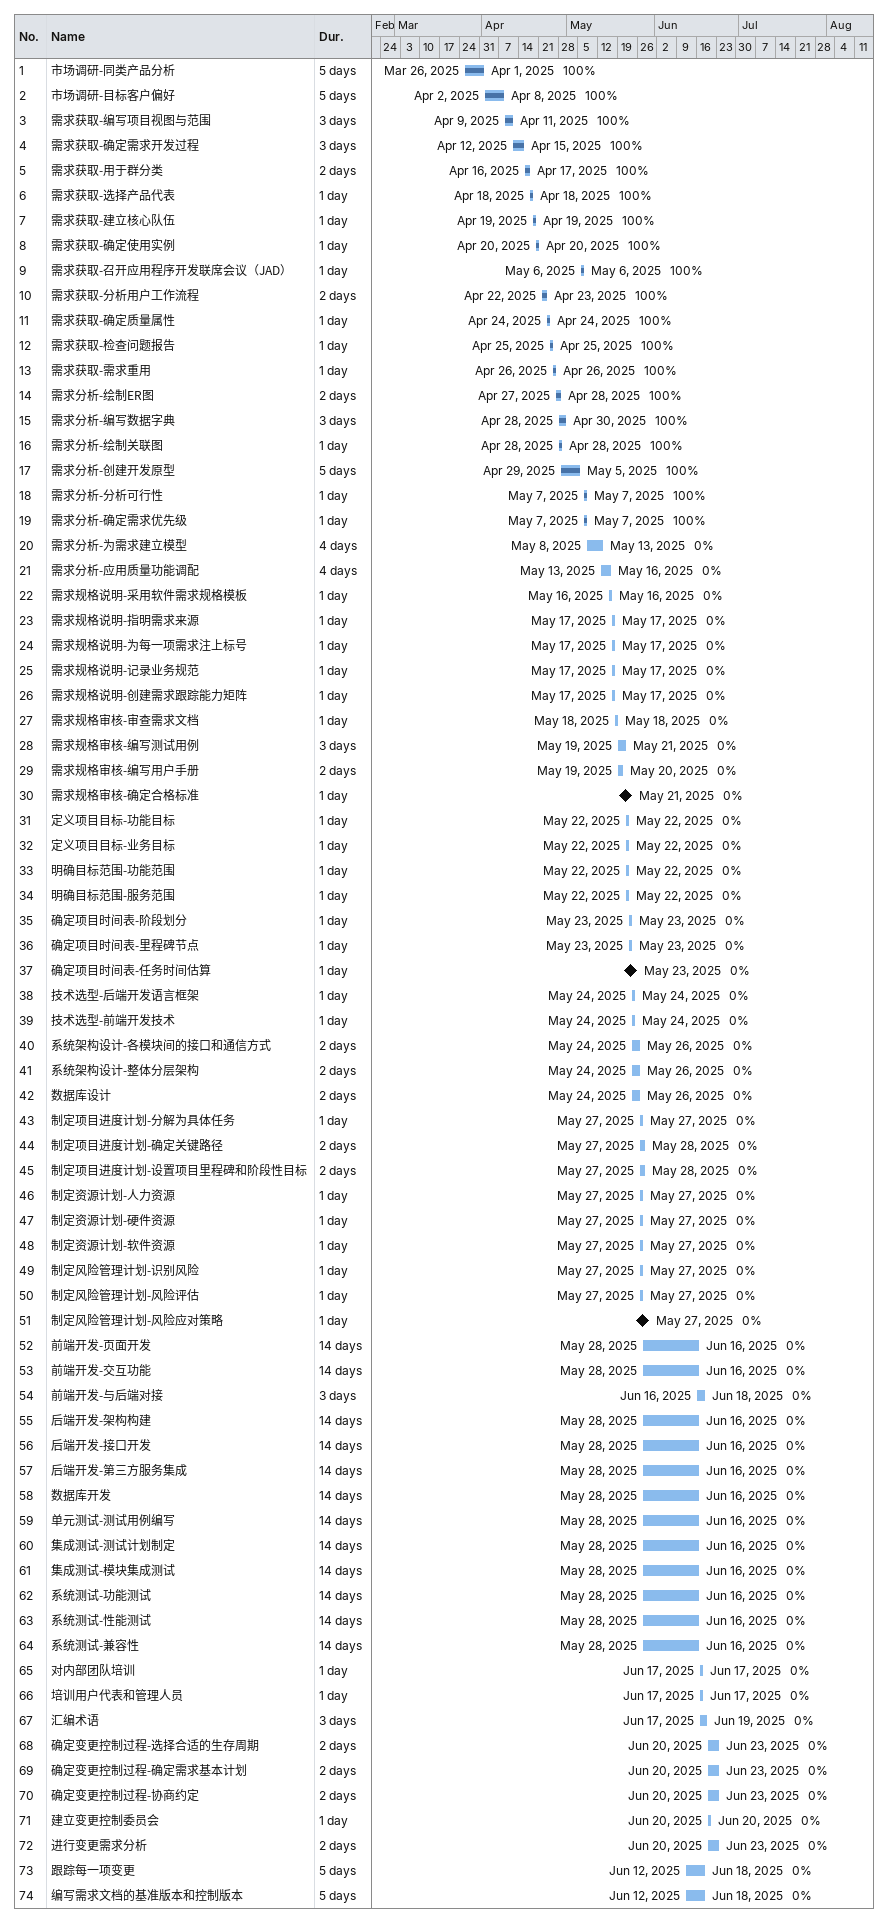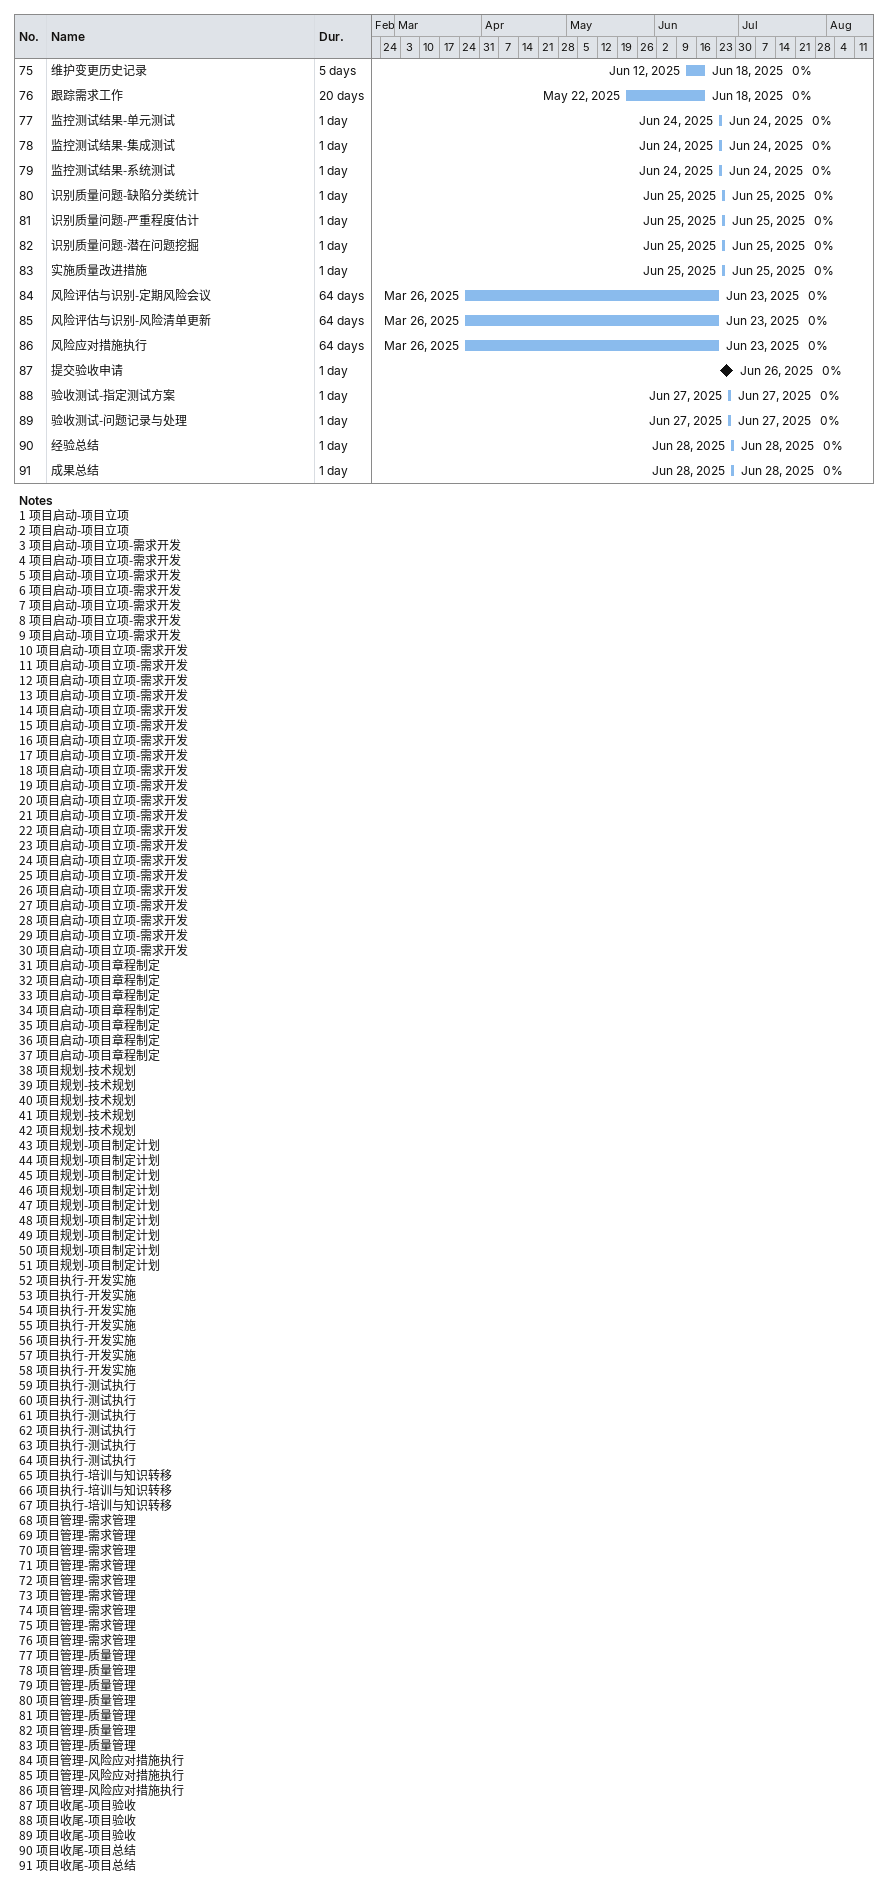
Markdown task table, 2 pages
| ID | Task | Duration | Start | Finish | % complete |
|---|---|---|---|---|---|
| 1 | 市场调研-同类产品分析 | 5d | 2025-03-26 | 2025-04-01 | 100 |
| 2 | 市场调研-目标客户偏好 | 5d | 2025-04-02 | 2025-04-08 | 100 |
| 3 | 需求获取-编写项目视图与范围 | 3d | 2025-04-09 | 2025-04-11 | 100 |
| 4 | 需求获取-确定需求开发过程 | 3d | 2025-04-12 | 2025-04-15 | 100 |
| 5 | 需求获取-用于群分类 | 2d | 2025-04-16 | 2025-04-17 | 100 |
| 6 | 需求获取-选择产品代表 | 1d | 2025-04-18 | 2025-04-18 | 100 |
| 7 | 需求获取-建立核心队伍 | 1d | 2025-04-19 | 2025-04-19 | 100 |
| 8 | 需求获取-确定使用实例 | 1d | 2025-04-20 | 2025-04-20 | 100 |
| 9 | 需求获取-召开应用程序开发联席会议（JAD） | 1d | 2025-05-06 | 2025-05-06 | 100 |
| 10 | 需求获取-分析用户工作流程 | 2d | 2025-04-22 | 2025-04-23 | 100 |
| 11 | 需求获取-确定质量属性 | 1d | 2025-04-24 | 2025-04-24 | 100 |
| 12 | 需求获取-检查问题报告 | 1d | 2025-04-25 | 2025-04-25 | 100 |
| 13 | 需求获取-需求重用 | 1d | 2025-04-26 | 2025-04-26 | 100 |
| 14 | 需求分析-绘制ER图 | 2d | 2025-04-27 | 2025-04-28 | 100 |
| 15 | 需求分析-编写数据字典 | 3d | 2025-04-28 | 2025-04-30 | 100 |
| 16 | 需求分析-绘制关联图 | 1d | 2025-04-28 | 2025-04-28 | 100 |
| 17 | 需求分析-创建开发原型 | 5d | 2025-04-29 | 2025-05-05 | 100 |
| 18 | 需求分析-分析可行性 | 1d | 2025-05-07 | 2025-05-07 | 100 |
| 19 | 需求分析-确定需求优先级 | 1d | 2025-05-07 | 2025-05-07 | 100 |
| 20 | 需求分析-为需求建立模型 | 4d | 2025-05-08 | 2025-05-13 | 0 |
| 21 | 需求分析-应用质量功能调配 | 4d | 2025-05-13 | 2025-05-16 | 0 |
| 22 | 需求规格说明-采用软件需求规格模板 | 1d | 2025-05-16 | 2025-05-16 | 0 |
| 23 | 需求规格说明-指明需求来源 | 1d | 2025-05-17 | 2025-05-17 | 0 |
| 24 | 需求规格说明-为每一项需求注上标号 | 1d | 2025-05-17 | 2025-05-17 | 0 |
| 25 | 需求规格说明-记录业务规范 | 1d | 2025-05-17 | 2025-05-17 | 0 |
| 26 | 需求规格说明-创建需求跟踪能力矩阵 | 1d | 2025-05-17 | 2025-05-17 | 0 |
| 27 | 需求规格审核-审查需求文档 | 1d | 2025-05-18 | 2025-05-18 | 0 |
| 28 | 需求规格审核-编写测试用例 | 3d | 2025-05-19 | 2025-05-21 | 0 |
| 29 | 需求规格审核-编写用户手册 | 2d | 2025-05-19 | 2025-05-20 | 0 |
| 30 | 需求规格审核-确定合格标准 | 1d | 2025-05-21 | 2025-05-21 | 0 |
| 31 | 定义项目目标-功能目标 | 1d | 2025-05-22 | 2025-05-22 | 0 |
| 32 | 定义项目目标-业务目标 | 1d | 2025-05-22 | 2025-05-22 | 0 |
| 33 | 明确目标范围-功能范围 | 1d | 2025-05-22 | 2025-05-22 | 0 |
| 34 | 明确目标范围-服务范围 | 1d | 2025-05-22 | 2025-05-22 | 0 |
| 35 | 确定项目时间表-阶段划分 | 1d | 2025-05-23 | 2025-05-23 | 0 |
| 36 | 确定项目时间表-里程碑节点 | 1d | 2025-05-23 | 2025-05-23 | 0 |
| 37 | 确定项目时间表-任务时间估算 | 1d | 2025-05-23 | 2025-05-23 | 0 |
| 38 | 技术选型-后端开发语言框架 | 1d | 2025-05-24 | 2025-05-24 | 0 |
| 39 | 技术选型-前端开发技术 | 1d | 2025-05-24 | 2025-05-24 | 0 |
| 40 | 系统架构设计-各模块间的接口和通信方式 | 2d | 2025-05-24 | 2025-05-26 | 0 |
| 41 | 系统架构设计-整体分层架构 | 2d | 2025-05-24 | 2025-05-26 | 0 |
| 42 | 数据库设计 | 2d | 2025-05-24 | 2025-05-26 | 0 |
| 43 | 制定项目进度计划-分解为具体任务 | 1d | 2025-05-27 | 2025-05-27 | 0 |
| 44 | 制定项目进度计划-确定关键路径 | 2d | 2025-05-27 | 2025-05-28 | 0 |
| 45 | 制定项目进度计划-设置项目里程碑和阶段性目标 | 2d | 2025-05-27 | 2025-05-28 | 0 |
| 46 | 制定资源计划-人力资源 | 1d | 2025-05-27 | 2025-05-27 | 0 |
| 47 | 制定资源计划-硬件资源 | 1d | 2025-05-27 | 2025-05-27 | 0 |
| 48 | 制定资源计划-软件资源 | 1d | 2025-05-27 | 2025-05-27 | 0 |
| 49 | 制定风险管理计划-识别风险 | 1d | 2025-05-27 | 2025-05-27 | 0 |
| 50 | 制定风险管理计划-风险评估 | 1d | 2025-05-27 | 2025-05-27 | 0 |
| 51 | 制定风险管理计划-风险应对策略 | 1d | 2025-05-27 | 2025-05-27 | 0 |
| 52 | 前端开发-页面开发 | 14d | 2025-05-28 | 2025-06-16 | 0 |
| 53 | 前端开发-交互功能 | 14d | 2025-05-28 | 2025-06-16 | 0 |
| 54 | 前端开发-与后端对接 | 3d | 2025-06-16 | 2025-06-18 | 0 |
| 55 | 后端开发-架构构建 | 14d | 2025-05-28 | 2025-06-16 | 0 |
| 56 | 后端开发-接口开发 | 14d | 2025-05-28 | 2025-06-16 | 0 |
| 57 | 后端开发-第三方服务集成 | 14d | 2025-05-28 | 2025-06-16 | 0 |
| 58 | 数据库开发 | 14d | 2025-05-28 | 2025-06-16 | 0 |
| 59 | 单元测试-测试用例编写 | 14d | 2025-05-28 | 2025-06-16 | 0 |
| 60 | 集成测试-测试计划制定 | 14d | 2025-05-28 | 2025-06-16 | 0 |
| 61 | 集成测试-模块集成测试 | 14d | 2025-05-28 | 2025-06-16 | 0 |
| 62 | 系统测试-功能测试 | 14d | 2025-05-28 | 2025-06-16 | 0 |
| 63 | 系统测试-性能测试 | 14d | 2025-05-28 | 2025-06-16 | 0 |
| 64 | 系统测试-兼容性 | 14d | 2025-05-28 | 2025-06-16 | 0 |
| 65 | 对内部团队培训 | 1d | 2025-06-17 | 2025-06-17 | 0 |
| 66 | 培训用户代表和管理人员 | 1d | 2025-06-17 | 2025-06-17 | 0 |
| 67 | 汇编术语 | 3d | 2025-06-17 | 2025-06-19 | 0 |
| 68 | 确定变更控制过程-选择合适的生存周期 | 2d | 2025-06-20 | 2025-06-23 | 0 |
| 69 | 确定变更控制过程-确定需求基本计划 | 2d | 2025-06-20 | 2025-06-23 | 0 |
| 70 | 确定变更控制过程-协商约定 | 2d | 2025-06-20 | 2025-06-23 | 0 |
| 71 | 建立变更控制委员会 | 1d | 2025-06-20 | 2025-06-20 | 0 |
| 72 | 进行变更需求分析 | 2d | 2025-06-20 | 2025-06-23 | 0 |
| 73 | 跟踪每一项变更 | 5d | 2025-06-12 | 2025-06-18 | 0 |
| 74 | 编写需求文档的基准版本和控制版本 | 5d | 2025-06-12 | 2025-06-18 | 0 |
| 75 | 维护变更历史记录 | 5d | 2025-06-12 | 2025-06-18 | 0 |
| 76 | 跟踪需求工作 | 20d | 2025-05-22 | 2025-06-18 | 0 |
| 77 | 监控测试结果-单元测试 | 1d | 2025-06-24 | 2025-06-24 | 0 |
| 78 | 监控测试结果-集成测试 | 1d | 2025-06-24 | 2025-06-24 | 0 |
| 79 | 监控测试结果-系统测试 | 1d | 2025-06-24 | 2025-06-24 | 0 |
| 80 | 识别质量问题-缺陷分类统计 | 1d | 2025-06-25 | 2025-06-25 | 0 |
| 81 | 识别质量问题-严重程度估计 | 1d | 2025-06-25 | 2025-06-25 | 0 |
| 82 | 识别质量问题-潜在问题挖掘 | 1d | 2025-06-25 | 2025-06-25 | 0 |
| 83 | 实施质量改进措施 | 1d | 2025-06-25 | 2025-06-25 | 0 |
| 84 | 风险评估与识别-定期风险会议 | 64d | 2025-03-26 | 2025-06-23 | 0 |
| 85 | 风险评估与识别-风险清单更新 | 64d | 2025-03-26 | 2025-06-23 | 0 |
| 86 | 风险应对措施执行 | 64d | 2025-03-26 | 2025-06-23 | 0 |
| 87 | 提交验收申请 | 1d | 2025-06-26 | 2025-06-26 | 0 |
| 88 | 验收测试-指定测试方案 | 1d | 2025-06-27 | 2025-06-27 | 0 |
| 89 | 验收测试-问题记录与处理 | 1d | 2025-06-27 | 2025-06-27 | 0 |
| 90 | 经验总结 | 1d | 2025-06-28 | 2025-06-28 | 0 |
| 91 | 成果总结 | 1d | 2025-06-28 | 2025-06-28 | 0 |

Notes
- 1: 项目启动-项目立项
- 2: 项目启动-项目立项
- 3: 项目启动-项目立项-需求开发
- 4: 项目启动-项目立项-需求开发
- 5: 项目启动-项目立项-需求开发
- 6: 项目启动-项目立项-需求开发
- 7: 项目启动-项目立项-需求开发
- 8: 项目启动-项目立项-需求开发
- 9: 项目启动-项目立项-需求开发
- 10: 项目启动-项目立项-需求开发
- 11: 项目启动-项目立项-需求开发
- 12: 项目启动-项目立项-需求开发
- 13: 项目启动-项目立项-需求开发
- 14: 项目启动-项目立项-需求开发
- 15: 项目启动-项目立项-需求开发
- 16: 项目启动-项目立项-需求开发
- 17: 项目启动-项目立项-需求开发
- 18: 项目启动-项目立项-需求开发
- 19: 项目启动-项目立项-需求开发
- 20: 项目启动-项目立项-需求开发
- 21: 项目启动-项目立项-需求开发
- 22: 项目启动-项目立项-需求开发
- 23: 项目启动-项目立项-需求开发
- 24: 项目启动-项目立项-需求开发
- 25: 项目启动-项目立项-需求开发
- 26: 项目启动-项目立项-需求开发
- 27: 项目启动-项目立项-需求开发
- 28: 项目启动-项目立项-需求开发
- 29: 项目启动-项目立项-需求开发
- 30: 项目启动-项目立项-需求开发
- 31: 项目启动-项目章程制定
- 32: 项目启动-项目章程制定
- 33: 项目启动-项目章程制定
- 34: 项目启动-项目章程制定
- 35: 项目启动-项目章程制定
- 36: 项目启动-项目章程制定
- 37: 项目启动-项目章程制定
- 38: 项目规划-技术规划
- 39: 项目规划-技术规划
- 40: 项目规划-技术规划
- 41: 项目规划-技术规划
- 42: 项目规划-技术规划
- 43: 项目规划-项目制定计划
- 44: 项目规划-项目制定计划
- 45: 项目规划-项目制定计划
- 46: 项目规划-项目制定计划
- 47: 项目规划-项目制定计划
- 48: 项目规划-项目制定计划
- 49: 项目规划-项目制定计划
- 50: 项目规划-项目制定计划
- 51: 项目规划-项目制定计划
- 52: 项目执行-开发实施
- 53: 项目执行-开发实施
- 54: 项目执行-开发实施
- 55: 项目执行-开发实施
- 56: 项目执行-开发实施
- 57: 项目执行-开发实施
- 58: 项目执行-开发实施
- 59: 项目执行-测试执行
- 60: 项目执行-测试执行
- 61: 项目执行-测试执行
- 62: 项目执行-测试执行
- 63: 项目执行-测试执行
- 64: 项目执行-测试执行
- 65: 项目执行-培训与知识转移
- 66: 项目执行-培训与知识转移
- 67: 项目执行-培训与知识转移
- 68: 项目管理-需求管理
- 69: 项目管理-需求管理
- 70: 项目管理-需求管理
- 71: 项目管理-需求管理
- 72: 项目管理-需求管理
- 73: 项目管理-需求管理
- 74: 项目管理-需求管理
- 75: 项目管理-需求管理
- 76: 项目管理-需求管理
- 77: 项目管理-质量管理
- 78: 项目管理-质量管理
- 79: 项目管理-质量管理
- 80: 项目管理-质量管理
- 81: 项目管理-质量管理
- 82: 项目管理-质量管理
- 83: 项目管理-质量管理
- 84: 项目管理-风险应对措施执行
- 85: 项目管理-风险应对措施执行
- 86: 项目管理-风险应对措施执行
- 87: 项目收尾-项目验收
- 88: 项目收尾-项目验收
- 89: 项目收尾-项目验收
- 90: 项目收尾-项目总结
- 91: 项目收尾-项目总结
